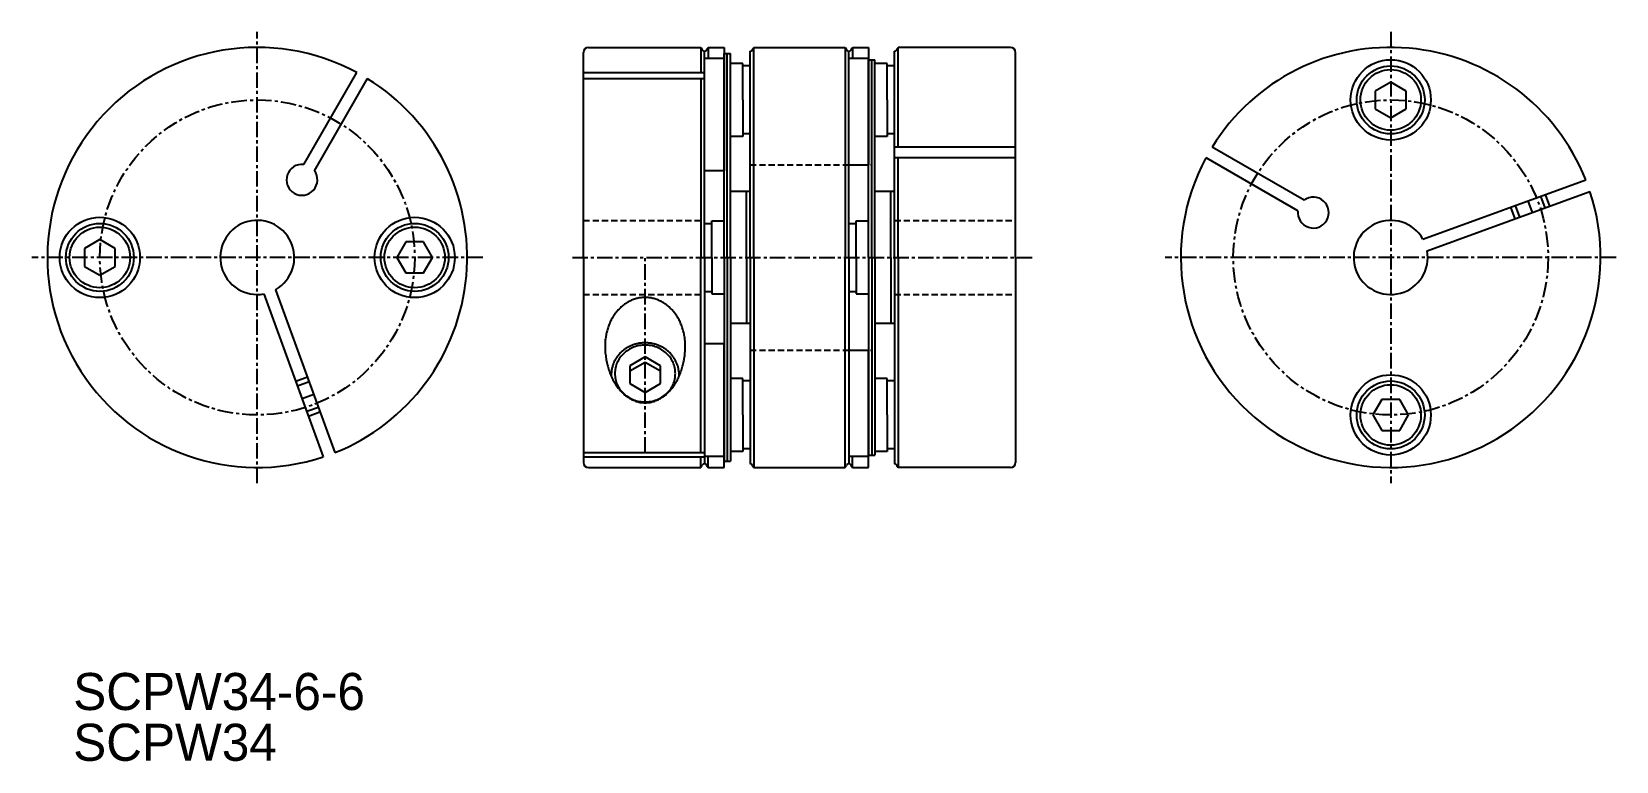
# Model space of a CAD drawing. Extents: x 67 to 195, y 29 to 88.
import ezdxf

# ---------------------------------------------------------------- set-up
doc = ezdxf.new("R2010")
doc.units = 0
doc.linetypes.add('CENTER', pattern=[2, 1.25, -0.25, 0.25, -0.25])
doc.linetypes.add('DASHED', pattern=[0.75, 0.5, -0.25])
doc.layers.get('0').update_dxf_attribs({"linetype": 'CONTINUOUS'})
doc.layers.add('CENTER', color=1, linetype='CENTER')

msp = doc.modelspace()

# ---------------------------------------------------------------- linework, layer by layer
at = {"color": 7, "linetype": 'CONTINUOUS'}
for p, q in [((111.68, 69.42), (111.68, 86.02)), ((112.08, 86.42), (121.19, 86.42)), ((121.19, 86.42), (121.19, 84.39)), ((121.19, 86.42), (121.3, 86.22)), ((121.48, 69.42), (121.48, 86.12)), ((121.65, 86.22), (121.77, 86.42)), ((121.77, 86.42), (123.08, 86.42)), ((121.77, 86.42), (121.77, 85.53)), ((123.08, 86.42), (123.08, 76.42)), ((125.18, 69.42), (125.18, 86.12)), ((125.35, 86.22), (125.47, 86.42)), ((125.47, 86.42), (132.89, 86.42)), ((125.47, 69.42), (125.47, 86.42)), ((132.89, 86.42), (132.89, 69.42)), ((132.89, 86.42), (133, 86.22)), ((133.18, 69.42), (133.18, 86.12)), ((133.35, 86.22), (133.47, 86.42)), ((133.47, 86.42), (134.78, 86.42)), ((133.47, 86.42), (133.47, 85.53)), ((134.78, 86.42), (134.78, 76.92)), ((136.88, 69.42), (136.88, 86.12)), ((137.05, 86.22), (137.17, 86.42)), ((146.28, 86.42), (137.17, 86.42)), ((137.17, 78.35), (137.17, 86.42)), ((146.68, 69.42), (146.68, 86.02)), ((123.08, 85.53), (121.48, 85.53)), ((123.08, 69.42), (123.08, 85.92)), ((123.08, 85.92), (123.58, 85.92)), ((123.33, 69.42), (123.33, 85.92)), ((123.58, 69.42), (123.58, 85.92)), ((124.58, 85.12), (123.58, 85.12)), ((124.58, 82.17), (124.58, 85.12)), ((125.18, 84.92), (124.58, 84.92)), ((134.78, 85.53), (133.18, 85.53)), ((134.78, 69.42), (134.78, 85.42)), ((134.78, 85.42), (135.28, 85.42)), ((135.03, 69.42), (135.03, 85.42)), ((135.28, 69.42), (135.28, 85.42)), ((136.28, 85.12), (135.28, 85.12)), ((136.28, 82.17), (136.28, 85.12)), ((136.88, 84.92), (136.28, 84.92)), ((89.02, 76.94), (93.32, 84.39)), ((89.89, 76.44), (94.18, 83.89)), ((111.68, 84.39), (121.48, 84.39)), ((111.68, 83.89), (121.48, 83.89)), ((121.19, 83.89), (121.19, 69.42)), ((177.07, 83.61), (175.82, 82.89)), ((178.32, 82.89), (177.07, 83.61)), ((124.58, 82.17), (124.58, 79.22)), ((136.28, 82.17), (136.28, 79.22)), ((175.82, 82.89), (175.82, 81.45)), ((178.32, 81.45), (178.32, 82.89)), ((175.82, 81.45), (177.07, 80.73)), ((177.07, 80.73), (178.32, 81.45)), ((124.58, 79.22), (123.58, 79.22)), ((125.18, 79.42), (124.58, 79.42)), ((136.28, 79.22), (135.28, 79.22)), ((136.88, 79.42), (136.28, 79.42)), ((146.68, 78.35), (136.88, 78.35)), ((170.05, 74.05), (162.61, 78.35)), ((146.68, 77.48), (136.88, 77.48)), ((137.17, 69.42), (137.17, 77.48)), ((169.55, 73.19), (162.11, 77.48)), ((123.08, 76.42), (121.48, 76.42)), ((133.18, 76.92), (134.78, 76.92)), ((125.18, 74.76), (123.58, 74.76)), ((124.89, 69.42), (124.89, 74.76)), ((136.88, 74.76), (135.28, 74.76)), ((136.59, 69.42), (136.59, 74.76)), ((179.68, 70.9), (192.87, 75.7)), ((180.03, 69.96), (193.21, 74.76)), ((121.48, 72.17), (122.08, 72.17)), ((122.08, 69.42), (122.08, 72.37)), ((122.08, 72.37), (123.08, 72.37)), ((123.08, 69.42), (123.08, 72.37)), ((133.18, 72.17), (133.78, 72.17)), ((133.78, 69.42), (133.78, 72.37)), ((133.78, 72.37), (134.78, 72.37)), ((134.78, 69.42), (134.78, 72.37)), ((72.51, 70.86), (71.26, 70.14)), ((73.76, 70.14), (72.51, 70.86)), ((97.28, 70.67), (96.56, 69.42)), ((98.73, 70.67), (97.28, 70.67)), ((99.45, 69.42), (98.73, 70.67)), ((71.26, 70.14), (71.26, 68.7)), ((73.76, 68.7), (73.76, 70.14)), ((96.56, 69.42), (97.28, 68.17)), ((98.73, 68.17), (99.45, 69.42)), ((111.68, 69.42), (111.68, 52.82)), ((121.19, 53.62), (121.19, 69.42)), ((121.48, 69.42), (121.48, 52.72)), ((122.08, 69.42), (122.08, 66.47)), ((123.08, 69.42), (123.08, 52.92)), ((123.08, 69.42), (123.08, 66.47)), ((123.33, 69.42), (123.33, 52.92)), ((123.58, 69.42), (123.58, 52.92)), ((124.89, 69.42), (124.89, 64.08)), ((125.18, 69.42), (125.18, 52.72)), ((125.47, 69.42), (125.47, 52.42)), ((132.89, 52.42), (132.89, 69.42)), ((133.18, 69.42), (133.18, 52.72)), ((133.78, 69.42), (133.78, 66.47)), ((134.78, 69.42), (134.78, 53.42)), ((134.78, 69.42), (134.78, 66.47)), ((135.03, 69.42), (135.03, 53.42)), ((135.28, 69.42), (135.28, 53.42)), ((136.59, 69.42), (136.59, 64.08)), ((136.88, 69.42), (136.88, 52.72)), ((137.17, 69.42), (137.17, 52.42)), ((146.68, 69.42), (146.68, 52.82)), ((71.26, 68.7), (72.51, 67.98)), ((72.51, 67.98), (73.76, 68.7)), ((97.28, 68.17), (98.73, 68.17)), ((86.74, 66.81), (91.54, 53.62)), ((85.8, 66.47), (90.6, 53.28)), ((121.48, 66.67), (122.08, 66.67)), ((122.08, 66.47), (123.08, 66.47)), ((133.18, 66.67), (133.78, 66.67)), ((133.78, 66.47), (134.78, 66.47)), ((125.18, 64.08), (123.58, 64.08)), ((136.88, 64.08), (135.28, 64.08)), ((123.08, 62.42), (121.48, 62.42)), ((123.08, 52.42), (123.08, 62.42)), ((133.18, 61.92), (134.78, 61.92)), ((134.78, 52.42), (134.78, 61.92)), ((116.68, 61.37), (115.43, 60.65)), ((116.68, 60.93), (115.43, 60.21)), ((115.43, 60.65), (115.43, 59.21)), ((117.93, 60.65), (116.68, 61.37)), ((117.93, 60.21), (116.68, 60.93)), ((117.93, 59.21), (117.93, 60.65)), ((115.43, 59.21), (116.68, 58.49)), ((116.68, 58.49), (117.93, 59.21)), ((124.58, 59.62), (123.58, 59.62)), ((124.58, 56.67), (124.58, 59.62)), ((125.18, 59.42), (124.58, 59.42)), ((136.28, 59.62), (135.28, 59.62)), ((136.28, 56.67), (136.28, 59.62)), ((136.88, 59.42), (136.28, 59.42)), ((176.35, 57.92), (175.63, 56.67)), ((177.8, 57.92), (176.35, 57.92)), ((178.52, 56.67), (177.8, 57.92)), ((124.58, 56.67), (124.58, 53.72)), ((136.28, 56.67), (136.28, 53.72)), ((175.63, 56.67), (176.35, 55.42)), ((177.8, 55.42), (178.52, 56.67)), ((176.35, 55.42), (177.8, 55.42)), ((125.18, 53.92), (124.58, 53.92)), ((136.88, 53.92), (136.28, 53.92)), ((111.68, 53.62), (121.48, 53.62)), ((111.68, 53.28), (121.48, 53.28)), ((121.19, 52.42), (121.19, 53.28)), ((123.08, 53.31), (121.48, 53.31)), ((121.77, 52.42), (121.77, 53.31)), ((123.08, 52.92), (123.58, 52.92)), ((124.58, 53.72), (123.58, 53.72)), ((134.78, 53.31), (133.18, 53.31)), ((133.47, 52.42), (133.47, 53.31)), ((134.78, 53.42), (135.28, 53.42)), ((136.28, 53.72), (135.28, 53.72)), ((112.08, 52.42), (121.19, 52.42)), ((121.19, 52.42), (121.3, 52.62)), ((121.65, 52.62), (121.77, 52.42)), ((121.77, 52.42), (123.08, 52.42)), ((125.35, 52.62), (125.47, 52.42)), ((125.47, 52.42), (132.89, 52.42)), ((132.89, 52.42), (133, 52.62)), ((133.35, 52.62), (133.47, 52.42)), ((133.47, 52.42), (134.78, 52.42)), ((137.05, 52.62), (137.17, 52.42)), ((146.28, 52.42), (137.17, 52.42))]:
    msp.add_line(p, q, dxfattribs=at)
at = {"color": 3, "linetype": 'DASHED'}
for p, q in [((125.18, 76.92), (134.98, 76.92)), ((111.68, 72.42), (121.48, 72.42)), ((136.88, 72.42), (146.68, 72.42)), ((111.68, 66.42), (121.48, 66.42)), ((136.88, 66.42), (146.68, 66.42)), ((125.18, 61.92), (134.98, 61.92))]:
    msp.add_line(p, q, dxfattribs=at)
at = {"color": 3, "linetype": 'CONTINUOUS'}
for p, q in [((189.59, 74.51), (189.93, 73.57)), ((186.77, 73.48), (187.11, 72.54)), ((187.15, 73.62), (187.49, 72.68)), ((189.21, 74.37), (189.56, 73.43)), ((89.32, 59.72), (88.38, 59.38)), ((89.45, 59.35), (88.51, 59.01)), ((90.21, 57.28), (89.27, 56.94)), ((90.34, 56.91), (89.4, 56.56))]:
    msp.add_line(p, q, dxfattribs=at)
at = {"color": 7, "linetype": 'CONTINUOUS'}
for points in [[(119.93, 62.26, 0), (119.93, 62.36, 0), (119.92, 62.46, 0), (119.92, 62.55, 0), (119.91, 62.65, 0), (119.9, 62.74, 0), (119.89, 62.84, 0), (119.88, 62.93, 0), (119.87, 63.03, 0), (119.85, 63.12, 0), (119.83, 63.22, 0), (119.81, 63.31, 0), (119.79, 63.4, 0), (119.76, 63.49, 0), (119.74, 63.58, 0), (119.71, 63.67, 0), (119.68, 63.76, 0), (119.65, 63.85, 0), (119.62, 63.94, 0), (119.58, 64.03, 0), (119.54, 64.11, 0), (119.51, 64.2, 0), (119.47, 64.28, 0), (119.42, 64.36, 0), (119.38, 64.44, 0), (119.33, 64.52, 0), (119.29, 64.6, 0), (119.24, 64.67, 0), (119.19, 64.75, 0), (119.14, 64.82, 0), (119.09, 64.9, 0), (119.03, 64.97, 0), (118.98, 65.04, 0), (118.92, 65.1, 0), (118.86, 65.17, 0), (118.8, 65.23, 0), (118.74, 65.29, 0), (118.68, 65.35, 0), (118.61, 65.41, 0), (118.55, 65.47, 0), (118.48, 65.52, 0), (118.42, 65.58, 0), (118.35, 65.63, 0), (118.28, 65.67, 0), (118.21, 65.72, 0), (118.14, 65.76, 0), (118.07, 65.81, 0), (118, 65.85, 0), (117.92, 65.89, 0), (117.85, 65.92, 0), (117.77, 65.95, 0), (117.7, 65.99, 0), (117.62, 66.01, 0), (117.55, 66.04, 0), (117.47, 66.07, 0), (117.39, 66.09, 0), (117.31, 66.11, 0), (117.23, 66.13, 0), (117.16, 66.14, 0), (117.08, 66.15, 0), (117, 66.16, 0), (116.92, 66.17, 0), (116.84, 66.18, 0), (116.76, 66.18, 0), (116.68, 66.18, 0), (116.6, 66.18, 0), (116.52, 66.18, 0), (116.44, 66.17, 0), (116.36, 66.16, 0), (116.28, 66.15, 0), (116.2, 66.14, 0), (116.12, 66.13, 0), (116.04, 66.11, 0), (115.97, 66.09, 0), (115.89, 66.07, 0), (115.81, 66.04, 0), (115.73, 66.01, 0), (115.66, 65.99, 0), (115.58, 65.95, 0), (115.51, 65.92, 0), (115.43, 65.89, 0), (115.36, 65.85, 0), (115.29, 65.81, 0), (115.22, 65.76, 0), (115.15, 65.72, 0), (115.08, 65.67, 0), (115.01, 65.63, 0), (114.94, 65.58, 0), (114.87, 65.52, 0), (114.81, 65.47, 0), (114.74, 65.41, 0), (114.68, 65.35, 0), (114.62, 65.29, 0), (114.56, 65.23, 0), (114.5, 65.17, 0), (114.44, 65.1, 0), (114.38, 65.04, 0), (114.32, 64.97, 0), (114.27, 64.9, 0), (114.22, 64.82, 0), (114.17, 64.75, 0), (114.12, 64.67, 0), (114.07, 64.6, 0), (114.02, 64.52, 0), (113.98, 64.44, 0), (113.93, 64.36, 0), (113.89, 64.28, 0), (113.85, 64.2, 0), (113.81, 64.11, 0), (113.78, 64.03, 0), (113.74, 63.94, 0), (113.71, 63.85, 0), (113.68, 63.76, 0), (113.65, 63.67, 0), (113.62, 63.58, 0), (113.59, 63.49, 0), (113.57, 63.4, 0), (113.55, 63.31, 0), (113.53, 63.22, 0), (113.51, 63.12, 0), (113.49, 63.03, 0), (113.48, 62.93, 0), (113.46, 62.84, 0), (113.45, 62.74, 0), (113.44, 62.65, 0), (113.44, 62.55, 0), (113.43, 62.46, 0), (113.43, 62.36, 0), (113.43, 62.26, 0)], [(113.43, 62.26, 0), (113.43, 62.15, 0), (113.43, 62.04, 0), (113.44, 61.92, 0), (113.44, 61.81, 0), (113.45, 61.7, 0), (113.46, 61.59, 0), (113.48, 61.48, 0), (113.49, 61.36, 0), (113.51, 61.25, 0), (113.53, 61.14, 0), (113.55, 61.04, 0), (113.57, 60.93, 0), (113.59, 60.82, 0), (113.62, 60.71, 0), (113.65, 60.61, 0), (113.68, 60.5, 0), (113.71, 60.4, 0), (113.74, 60.29, 0), (113.78, 60.19, 0), (113.81, 60.09, 0), (113.85, 59.99, 0), (113.89, 59.9, 0), (113.93, 59.8, 0), (113.98, 59.71, 0), (114.02, 59.61, 0), (114.07, 59.52, 0), (114.12, 59.43, 0), (114.17, 59.34, 0), (114.22, 59.26, 0), (114.27, 59.17, 0), (114.32, 59.09, 0), (114.38, 59.01, 0), (114.44, 58.93, 0), (114.5, 58.85, 0), (114.56, 58.78, 0), (114.62, 58.7, 0), (114.68, 58.63, 0), (114.74, 58.57, 0), (114.81, 58.5, 0), (114.87, 58.44, 0), (114.94, 58.37, 0), (115.01, 58.31, 0), (115.08, 58.26, 0), (115.15, 58.2, 0), (115.22, 58.15, 0), (115.29, 58.1, 0), (115.36, 58.05, 0), (115.43, 58.01, 0), (115.51, 57.97, 0), (115.58, 57.93, 0), (115.66, 57.89, 0), (115.73, 57.86, 0), (115.81, 57.83, 0), (115.89, 57.8, 0), (115.97, 57.77, 0), (116.04, 57.75, 0), (116.12, 57.73, 0), (116.2, 57.71, 0), (116.28, 57.69, 0), (116.36, 57.68, 0), (116.44, 57.67, 0), (116.52, 57.67, 0), (116.6, 57.66, 0), (116.68, 57.66, 0), (116.76, 57.66, 0), (116.84, 57.67, 0), (116.92, 57.67, 0), (117, 57.68, 0), (117.08, 57.69, 0), (117.16, 57.71, 0), (117.23, 57.73, 0), (117.31, 57.75, 0), (117.39, 57.77, 0), (117.47, 57.8, 0), (117.55, 57.83, 0), (117.62, 57.86, 0), (117.7, 57.89, 0), (117.77, 57.93, 0), (117.85, 57.97, 0), (117.92, 58.01, 0), (118, 58.05, 0), (118.07, 58.1, 0), (118.14, 58.15, 0), (118.21, 58.2, 0), (118.28, 58.26, 0), (118.35, 58.31, 0), (118.42, 58.37, 0), (118.48, 58.44, 0), (118.55, 58.5, 0), (118.61, 58.57, 0), (118.68, 58.63, 0), (118.74, 58.7, 0), (118.8, 58.78, 0), (118.86, 58.85, 0), (118.92, 58.93, 0), (118.98, 59.01, 0), (119.03, 59.09, 0), (119.09, 59.17, 0), (119.14, 59.26, 0), (119.19, 59.34, 0), (119.24, 59.43, 0), (119.29, 59.52, 0), (119.33, 59.61, 0), (119.38, 59.71, 0), (119.42, 59.8, 0), (119.47, 59.9, 0), (119.51, 59.99, 0), (119.54, 60.09, 0), (119.58, 60.19, 0), (119.62, 60.29, 0), (119.65, 60.4, 0), (119.68, 60.5, 0), (119.71, 60.61, 0), (119.74, 60.71, 0), (119.76, 60.82, 0), (119.79, 60.93, 0), (119.81, 61.04, 0), (119.83, 61.14, 0), (119.85, 61.25, 0), (119.87, 61.36, 0), (119.88, 61.48, 0), (119.89, 61.59, 0), (119.9, 61.7, 0), (119.91, 61.81, 0), (119.92, 61.92, 0), (119.92, 62.04, 0), (119.93, 62.15, 0), (119.93, 62.26, 0)], [(119.42, 59.8, 0), (119.43, 59.87, 0), (119.43, 59.93, 0), (119.43, 60, 0), (119.42, 60.06, 0), (119.42, 60.13, 0), (119.41, 60.19, 0), (119.41, 60.26, 0), (119.39, 60.32, 0), (119.38, 60.39, 0), (119.37, 60.45, 0), (119.36, 60.52, 0), (119.34, 60.58, 0), (119.32, 60.64, 0), (119.3, 60.7, 0), (119.28, 60.77, 0), (119.25, 60.83, 0), (119.23, 60.89, 0), (119.2, 60.95, 0), (119.17, 61.01, 0), (119.14, 61.07, 0), (119.11, 61.13, 0), (119.08, 61.18, 0), (119.04, 61.24, 0), (119.01, 61.3, 0), (118.97, 61.35, 0), (118.93, 61.4, 0), (118.89, 61.46, 0), (118.85, 61.51, 0), (118.81, 61.56, 0), (118.76, 61.61, 0), (118.72, 61.66, 0), (118.67, 61.71, 0), (118.62, 61.75, 0), (118.57, 61.8, 0), (118.52, 61.84, 0), (118.47, 61.89, 0), (118.41, 61.93, 0), (118.36, 61.97, 0), (118.3, 62.01, 0), (118.25, 62.05, 0), (118.19, 62.08, 0), (118.13, 62.12, 0), (118.07, 62.15, 0), (118.01, 62.18, 0), (117.95, 62.21, 0), (117.89, 62.24, 0), (117.82, 62.27, 0), (117.76, 62.3, 0), (117.7, 62.32, 0), (117.63, 62.35, 0), (117.56, 62.37, 0), (117.5, 62.39, 0), (117.43, 62.41, 0), (117.37, 62.42, 0), (117.3, 62.44, 0), (117.23, 62.45, 0), (117.16, 62.47, 0), (117.09, 62.48, 0), (117.03, 62.49, 0), (116.96, 62.49, 0), (116.89, 62.5, 0), (116.82, 62.5, 0), (116.75, 62.51, 0), (116.68, 62.51, 0), (116.61, 62.51, 0), (116.54, 62.5, 0), (116.47, 62.5, 0), (116.4, 62.49, 0), (116.33, 62.49, 0), (116.26, 62.48, 0), (116.19, 62.47, 0), (116.13, 62.45, 0), (116.06, 62.44, 0), (115.99, 62.42, 0), (115.92, 62.41, 0), (115.86, 62.39, 0), (115.79, 62.37, 0), (115.72, 62.35, 0), (115.66, 62.32, 0), (115.6, 62.3, 0), (115.53, 62.27, 0), (115.47, 62.24, 0), (115.41, 62.21, 0), (115.35, 62.18, 0), (115.29, 62.15, 0), (115.23, 62.12, 0), (115.17, 62.08, 0), (115.11, 62.05, 0), (115.05, 62.01, 0), (115, 61.97, 0), (114.94, 61.93, 0), (114.89, 61.89, 0), (114.84, 61.84, 0), (114.79, 61.8, 0), (114.74, 61.75, 0), (114.69, 61.71, 0), (114.64, 61.66, 0), (114.6, 61.61, 0), (114.55, 61.56, 0), (114.51, 61.51, 0), (114.47, 61.46, 0), (114.42, 61.4, 0), (114.39, 61.35, 0), (114.35, 61.3, 0), (114.31, 61.24, 0), (114.28, 61.18, 0), (114.24, 61.13, 0), (114.21, 61.07, 0), (114.18, 61.01, 0), (114.15, 60.95, 0), (114.13, 60.89, 0), (114.1, 60.83, 0), (114.08, 60.77, 0), (114.06, 60.7, 0), (114.04, 60.64, 0), (114.02, 60.58, 0), (114, 60.52, 0), (113.99, 60.45, 0), (113.97, 60.39, 0), (113.96, 60.32, 0), (113.95, 60.26, 0), (113.94, 60.19, 0), (113.94, 60.13, 0), (113.93, 60.06, 0), (113.93, 60, 0), (113.93, 59.93, 0), (113.93, 59.87, 0), (113.93, 59.8, 0)], [(119.13, 60.03, 0), (119.12, 60.14, 0), (119.12, 60.25, 0), (119.1, 60.36, 0), (119.08, 60.47, 0), (119.06, 60.58, 0), (119.02, 60.69, 0), (118.98, 60.8, 0), (118.94, 60.91, 0), (118.89, 61.01, 0), (118.84, 61.11, 0), (118.78, 61.21, 0), (118.72, 61.3, 0), (118.65, 61.4, 0), (118.57, 61.49, 0), (118.49, 61.57, 0), (118.41, 61.65, 0), (118.32, 61.73, 0), (118.23, 61.81, 0), (118.14, 61.87, 0), (118.04, 61.94, 0), (117.94, 62, 0), (117.83, 62.06, 0), (117.73, 62.11, 0), (117.62, 62.15, 0), (117.5, 62.19, 0), (117.39, 62.23, 0), (117.27, 62.26, 0), (117.16, 62.28, 0), (117.04, 62.3, 0), (116.92, 62.32, 0), (116.8, 62.33, 0), (116.68, 62.33, 0), (116.56, 62.33, 0), (116.44, 62.32, 0), (116.32, 62.3, 0), (116.2, 62.28, 0), (116.08, 62.26, 0), (115.97, 62.23, 0), (115.85, 62.19, 0), (115.74, 62.15, 0), (115.63, 62.11, 0), (115.52, 62.06, 0), (115.42, 62, 0), (115.32, 61.94, 0), (115.22, 61.87, 0), (115.12, 61.81, 0), (115.03, 61.73, 0), (114.95, 61.65, 0), (114.86, 61.57, 0), (114.78, 61.49, 0), (114.71, 61.4, 0), (114.64, 61.3, 0), (114.58, 61.21, 0), (114.52, 61.11, 0), (114.46, 61.01, 0), (114.42, 60.91, 0), (114.37, 60.8, 0), (114.33, 60.69, 0), (114.3, 60.58, 0), (114.28, 60.47, 0), (114.25, 60.36, 0), (114.24, 60.25, 0), (114.23, 60.14, 0), (114.23, 60.03, 0), (114.23, 59.91, 0), (114.24, 59.8, 0), (114.25, 59.69, 0), (114.28, 59.58, 0), (114.3, 59.47, 0), (114.33, 59.36, 0), (114.37, 59.25, 0), (114.42, 59.14, 0), (114.46, 59.04, 0), (114.52, 58.94, 0), (114.58, 58.84, 0), (114.64, 58.75, 0), (114.71, 58.65, 0), (114.78, 58.56, 0), (114.86, 58.48, 0), (114.95, 58.4, 0), (115.03, 58.32, 0), (115.12, 58.25, 0), (115.22, 58.18, 0), (115.32, 58.11, 0), (115.42, 58.05, 0), (115.52, 58, 0), (115.63, 57.94, 0), (115.74, 57.9, 0), (115.85, 57.86, 0), (115.97, 57.82, 0), (116.08, 57.79, 0), (116.2, 57.77, 0), (116.32, 57.75, 0), (116.44, 57.73, 0), (116.56, 57.73, 0), (116.68, 57.72, 0), (116.8, 57.73, 0), (116.92, 57.73, 0), (117.04, 57.75, 0), (117.16, 57.77, 0), (117.27, 57.79, 0), (117.39, 57.82, 0), (117.5, 57.86, 0), (117.62, 57.9, 0), (117.73, 57.94, 0), (117.83, 58, 0), (117.94, 58.05, 0), (118.04, 58.11, 0), (118.14, 58.18, 0), (118.23, 58.25, 0), (118.32, 58.32, 0), (118.41, 58.4, 0), (118.49, 58.48, 0), (118.57, 58.56, 0), (118.65, 58.65, 0), (118.72, 58.75, 0), (118.78, 58.84, 0), (118.84, 58.94, 0), (118.89, 59.04, 0), (118.94, 59.14, 0), (118.98, 59.25, 0), (119.02, 59.36, 0), (119.06, 59.47, 0), (119.08, 59.58, 0), (119.1, 59.69, 0), (119.12, 59.8, 0), (119.12, 59.91, 0), (119.13, 60.03, 0)]]:
    msp.add_polyline3d(points, dxfattribs=at)
for centre, radius in [((177.07, 82.17), 3.25), ((177.07, 82.17), 2.75), ((177.07, 82.17), 2.45), ((72.51, 69.42), 3.25), ((72.51, 69.42), 2.75), ((98.01, 69.42), 3.25), ((98.01, 69.42), 2.75), ((72.51, 69.42), 2.45), ((98.01, 69.42), 2.45), ((177.07, 56.67), 3.25), ((177.07, 56.67), 2.75), ((177.07, 56.67), 2.45)]:
    msp.add_circle(centre, radius, dxfattribs=at)
for centre, radius, start, end in [((85.26, 69.42), 17, 61.6854, 288.3146), ((112.08, 86.02), 0.4, 90, 180), ((121.48, 86.32), 0.2, 210, 330), ((125.18, 86.32), 0.2, 270, 330), ((133.18, 86.32), 0.2, 210, 330), ((136.88, 86.32), 0.2, 270, 330), ((146.28, 86.02), 0.4, 0, 90), ((177.07, 69.42), 17, 21.6854, 148.3146), ((85.26, 69.42), 17, 291.6854, 58.3146), ((177.07, 69.42), 17, 151.6854, 18.3146), ((88.88, 75.7), 1.25, 83.5782, 36.4219), ((170.8, 73.05), 1.25, 173.5782, 126.4219), ((85.26, 69.42), 3, 299.5941, 280.4059), ((177.07, 69.42), 3, 29.5941, 10.4059), ((112.08, 52.82), 0.4, 180, 270), ((121.48, 52.52), 0.2, 30, 150), ((125.18, 52.52), 0.2, 30, 90), ((133.18, 52.52), 0.2, 30, 150), ((136.88, 52.52), 0.2, 30, 90), ((146.28, 52.82), 0.4, 270, 0)]:
    msp.add_arc(centre, radius, start, end, dxfattribs=at)
at = {"layer": 'CENTER', "color": 1, "linetype": 'CENTER'}
for p, q in [((85.26, 51.15), (85.26, 87.69)), ((177.07, 87.69), (177.07, 51.15)), ((188.18, 73.99), (188.52, 73.06)), ((103.52, 69.42), (66.99, 69.42)), ((110.78, 69.42), (148.22, 69.42)), ((116.68, 53.62), (116.68, 69.42)), ((195.34, 69.42), (158.81, 69.42)), ((89.83, 58.32), (88.89, 57.97))]:
    msp.add_line(p, q, dxfattribs=at)
for centre in [(85.26, 69.42), (177.07, 69.42)]:
    msp.add_circle(centre, 12.75, dxfattribs=at)

# ---------------------------------------------------------------- texts
at = {"color": 7, "linetype": 'CONTINUOUS'}
for s, p in [('SCPW34-6-6', (70.35, 32.79)), ('SCPW34', (70.35, 28.68))]:
    msp.add_text(s, height=3, dxfattribs=at).set_placement(p)

doc.saveas('drawing.dxf')
